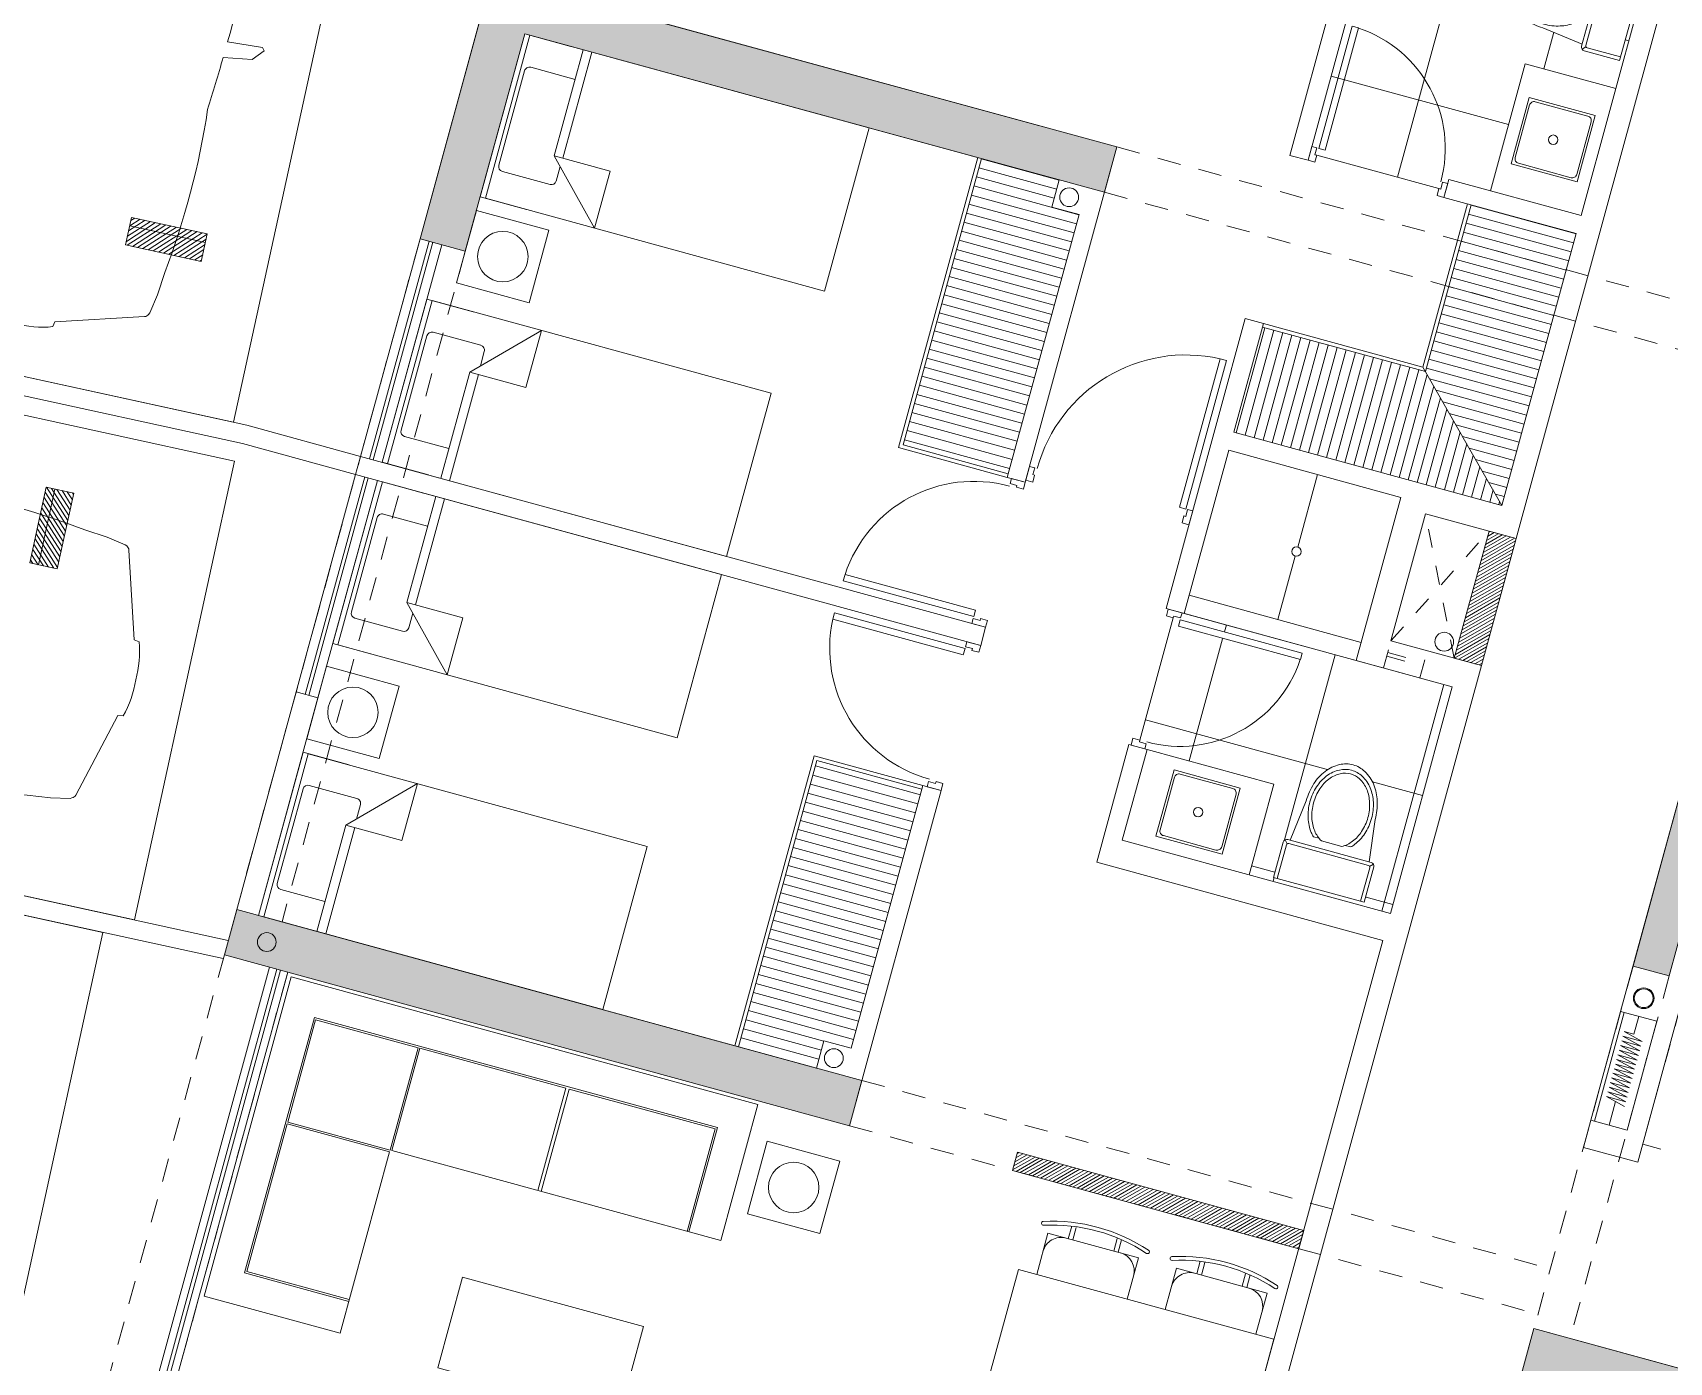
# Model space of a CAD drawing. Header units: millimetres. Extents: x 2471 to 2909, y 1327 to 1568.
# Drawn here: x 2585.56 to 2594.27, y 1365 to 1372.08 of the extents above; entities that cross this region are included whole.
import ezdxf

# ---------------------------------------------------------------- set-up
doc = ezdxf.new("R2010")
doc.units = ezdxf.units.MM
doc.set_wipeout_variables(frame=1)
doc.linetypes.add('HIDDEN', pattern=[0.375, 0.25, -0.125])
doc.linetypes.add('HIDDEN2', pattern=[0.1875, 0.125, -0.0625])
doc.layers.get('0').update_dxf_attribs({"color": 251, "lineweight": 9})
for name, color, linetype, lineweight in [('A-MOBILIARIO', 251, 'Continuous', 13), ('A-MURO BAJO', 251, 'Continuous', 13), ('A-MUROS', 251, 'Continuous', 13), ('A-PLACAS', 251, 'Continuous', 13), ('A-PROYECCIONES', 251, 'HIDDEN', 13), ('A-PUERTAS', 251, 'Continuous', 13), ('A-SANITARIOS', 251, 'Continuous', 13), ('A-VIDRIOS', 251, 'Continuous', 13), ('A-VIGAS', 251, 'HIDDEN2', 13), ('AUTOS', 251, 'Continuous', 13), ('CLOSET', 251, 'Continuous', 13), ('HATCH', 251, 'Continuous', 13), ('RED-PLUVIAL', 251, 'Continuous', 13)]:
    doc.layers.add(name, color=color, linetype=linetype, lineweight=lineweight)
pattern_1 = [(135, (197.33794, 7.665617), (-0.0141421356, -0.0141421356), [])]

# ---------------------------------------------------------------- blocks, each defined once
blk = doc.blocks.new('ESTR_PISO-1_PISO')
at = {"layer": 'HATCH'}
h = blk.add_hatch(color=256, dxfattribs=at)
h.dxf.hatch_style = 1
h.paths.add_polyline_path([(-26.45, 2.95), (-29.9, 2.95), (-29.9, 1.5), (-29.65, 1.5), (-29.65, 2.7), (-26.45, 2.7)])
h.paths.add_polyline_path([(-22.65, -2.53), (-18.75, -2.53), (-18.75, 2.87), (-22.45, 2.87), (-22.45, -0.53), (-22.65, -0.53), (-22.65, 3.12), (-18.5, 3.12), (-18.5, -2.78), (-22.65, -2.78)])
h.paths.add_polyline_path([(-29.9, -2.45), (-26.45, -2.45), (-26.45, -2.2), (-29.9, -2.2)])
h.paths.add_polyline_path([(-30.3, -6.8), (-22.4, -6.8), (-22.4, -7.1), (-30.3, -7.1)])
h.paths.add_polyline_path([(-20.85, -4.75), (-21.55, -4.75), (-21.55, -5), (-20.85, -5)])
h.paths.add_polyline_path([(-22.45, 4.92), (-22.45, 6.87), (-18.75, 6.87), (-18.75, 4.92), (-18.55, 4.92), (-18.55, 6.87), (-18.05, 6.87), (-18.05, 7.12), (-22.45, 7.12), (-22.45, 13.72), (-22.65, 13.72), (-22.65, 4.92)])
h.paths.add_polyline_path([(-26.45, 8.52), (-29.65, 8.52), (-29.65, 9.7), (-29.9, 9.7), (-29.9, 8.27), (-26.45, 8.27)])
h.paths.add_polyline_path([(-19.15, 8.92), (-15.75, 8.92), (-15.75, 9.17), (-19.15, 9.17)])
h.paths.add_polyline_path([(-20.65, 18.07), (-16.65, 18.07), (-16.65, 18.32), (-20.65, 18.32)])
h.paths.add_polyline_path([(-19.15, 13.72), (-15.75, 13.72), (-15.75, 13.47), (-19.15, 13.47)])
h.paths.add_polyline_path([(-29.8, 18.32), (-25.8, 18.32), (-25.8, 18.07), (-29.55, 18.07), (-29.55, 17.67), (-29.8, 17.67)])
h.paths.add_polyline_path([(-26.45, 13.37), (-29.9, 13.37), (-29.9, 14.22), (-29.55, 14.22), (-29.55, 13.62), (-26.45, 13.62)])
h.paths.add_polyline_path([(-23.125, 31.12), (-28.725, 31.12), (-28.725, 30.92), (-23.375, 30.92), (-23.375, 24.62), (-23.125, 24.62)])
h.paths.add_polyline_path([(-17.2, 25.67), (-17.2, 24.22), (-17.45, 24.22), (-17.45, 25.67)])
h.paths.add_polyline_path([(-29, 25.67), (-29, 24.22), (-29.25, 24.22), (-29.25, 25.67)])
h.paths.add_polyline_path([(-29.25, 28.37), (-28.2, 28.37), (-28.2, 28.07), (-29.25, 28.07)])
h.paths.add_polyline_path([(-17.2, 30.92), (-17.2, 31.12), (-23.075, 31.12), (-23.075, 30.92)])
at = {"layer": 'A-PLACAS', "elevation": 0}
for points in [[(-22.65, -2.53), (-18.75, -2.53), (-18.75, 2.87), (-22.45, 2.87), (-22.45, -0.53), (-22.65, -0.53), (-22.65, 3.12), (-18.5, 3.12), (-18.5, -2.78), (-22.65, -2.78)], [(-26.45, 2.95), (-29.9, 2.95), (-29.9, 1.5), (-29.65, 1.5), (-29.65, 2.7), (-26.45, 2.7)], [(-29.9, -2.45), (-26.45, -2.45), (-26.45, -2.2), (-29.9, -2.2)]]:
    blk.add_lwpolyline(points, close=True, dxfattribs=at)
at = {"layer": 'A-VIGAS'}
for p, q in [((-26.45, 2.95, 0), (-22.65, 2.95, 0)), ((-26.45, 2.7, 0), (-22.65, 2.7, 0)), ((-29.9, 1.5, 0), (-29.9, -2.2, 0)), ((-29.65, 1.5, 0), (-29.65, -2.2, 0)), ((-22.65, -0.53, 0), (-22.65, -2.53, 0)), ((-22.45, -0.53, 0), (-22.45, -2.53, 0)), ((-26.45, -2.2, 0), (-22.65, -2.2, 0)), ((-29.9, -2.45, 0), (-29.9, -6.8, 0)), ((-29.55, -2.45, 0), (-29.55, -6.8, 0)), ((-26.45, -2.45, 0), (-22.65, -2.45, 0))]:
    blk.add_line(p, q, dxfattribs=at)
blk = doc.blocks.new('A$C2A08204E')
for p, q in [((0, 0), (0, 1.76)), ((0, 1.76), (2.575, 1.76)), ((2.575, 1.76), (2.575, 1.01)), ((0.175, 0.175), (0.175, 1.585)), ((0.175, 1.585), (2.4, 1.585)), ((0.185, 1.575), (0.75, 1.575)), ((0.185, 1.01), (0.185, 1.575)), ((0.75, 1.01), (0.75, 1.575)), ((0.76, 1.575), (1.565, 1.575)), ((0.76, 1.01), (0.76, 1.575)), ((1.565, 1.575), (1.565, 1.01)), ((1.585, 1.575), (2.39, 1.575)), ((1.585, 1.01), (1.585, 1.575)), ((2.39, 1.575), (2.39, 1.01)), ((2.4, 1.01), (2.4, 1.585)), ((0.185, 1.01), (0.75, 1.01)), ((0.185, 0.185), (0.185, 1)), ((0.75, 1), (0.185, 1)), ((0.75, 1), (0.75, 0)), ((2.575, 1.01), (0.76, 1.01)), ((0.75, 0.175), (0.175, 0.175)), ((0.75, 0.185), (0.185, 0.185)), ((0.75, 0), (0, 0))]:
    blk.add_line(p, q)
blk = doc.blocks.new('VELADOR')
blk.add_lwpolyline([(0, 0.4), (0, 0), (0.4, 0), (0.4, 0.4)], close=True)
blk.add_circle((0.2, 0.2), 0.1344)
blk = doc.blocks.new('BOWL-ITALGRIF_VARADERO')
blk.add_lwpolyline([(0.1825, 0.1825), (-0.1825, 0.1825), (-0.1825, -0.1825), (0.1825, -0.1825)], close=True)
blk.add_lwpolyline([(0.145, 0.17), (-0.145, 0.17, 0.414214), (-0.17, 0.145), (-0.17, -0.145, 0.414214), (-0.145, -0.17), (0.145, -0.17, 0.414214), (0.17, -0.145), (0.17, 0.145, 0.414214)], format="xyb", close=True)
blk.add_circle((0, 0), 0.025)
blk = doc.blocks.new('A$C72FD42DB')
for p, q in [((0.3255, 1.41), (1.3255, 1.41)), ((0.3255, 0), (0.3255, 1.41)), ((1.3255, 0), (1.3255, 1.41)), ((0.0573, 1.3564), (0.0573, 1.3564)), ((0.0977, 0.8097), (0.0977, 1.3097)), ((0.0977, 1.3097), (0.3255, 1.3097)), ((1.5532, 1.3097), (1.3255, 1.3097)), ((1.5532, 0.8097), (1.5532, 1.3097)), ((1.5937, 1.3564), (1.5937, 1.3564)), ((0.0286, 1.1974), (0.0977, 1.1974)), ((0.0286, 1.1724), (0.0977, 1.1724)), ((1.6224, 1.1974), (1.5532, 1.1974)), ((1.6224, 1.1724), (1.5532, 1.1724)), ((0.0286, 0.947), (0.0977, 0.947)), ((0.0286, 0.922), (0.0977, 0.922)), ((1.6224, 0.947), (1.5532, 0.947)), ((1.6224, 0.922), (1.5532, 0.922)), ((0.3255, 0.8097), (0.0977, 0.8097)), ((1.3255, 0.8097), (1.5532, 0.8097)), ((0.0573, 0.7629), (0.0573, 0.7629)), ((1.5937, 0.7629), (1.5937, 0.7629)), ((0.0573, 0.6471), (0.0573, 0.6471)), ((1.5937, 0.6471), (1.5937, 0.6471)), ((0.0977, 0.6003), (0.0977, 0.1003)), ((0.3255, 0.6003), (0.0977, 0.6003)), ((1.3255, 0.6003), (1.5532, 0.6003)), ((1.5532, 0.6003), (1.5532, 0.1003)), ((0.0286, 0.488), (0.0977, 0.488)), ((0.0286, 0.463), (0.0977, 0.463)), ((1.6224, 0.488), (1.5532, 0.488)), ((1.6224, 0.463), (1.5532, 0.463)), ((0.0286, 0.2376), (0.0977, 0.2376)), ((0.0286, 0.2126), (0.0977, 0.2126)), ((1.6224, 0.2376), (1.5532, 0.2376)), ((1.6224, 0.2126), (1.5532, 0.2126)), ((0.0977, 0.1003), (0.3255, 0.1003)), ((1.5532, 0.1003), (1.3255, 0.1003)), ((0.0573, 0.0536), (0.0573, 0.0536)), ((1.5937, 0.0536), (1.5937, 0.0536)), ((0.3255, 0), (1.3255, 0))]:
    blk.add_line(p, q)
for centre, radius, start, end in [((0.9298, 1.0597), 0.9317, 161.83805, 198.16195), ((0.9298, 1.0597), 0.9117, 161.83805, 198.16195), ((0.054, 1.347), 0.01, 71.2164, 161.83805), ((0.054, 1.347), 0.01, 341.83805, 71.2164), ((0.1977, 1.2097), 0.1, 90, 180), ((1.4532, 1.2097), 0.1, 0, 90), ((1.5969, 1.347), 0.01, 108.7836, 198.16195), ((0.7212, 1.0597), 0.9117, 341.83805, 18.16195), ((1.5969, 1.347), 0.01, 18.16195, 108.7836), ((0.7212, 1.0597), 0.9317, 341.83805, 18.16195), ((0.1977, 0.9097), 0.1, 180, 270), ((1.4532, 0.9097), 0.1, 270, 0), ((0.054, 0.7724), 0.01, 198.16195, 288.7836), ((0.054, 0.7724), 0.01, 288.7836, 18.16195), ((1.5969, 0.7724), 0.01, 161.83805, 251.2164), ((1.5969, 0.7724), 0.01, 251.2164, 341.83805), ((0.9298, 0.3503), 0.9317, 161.83805, 198.16195), ((0.9298, 0.3503), 0.9117, 161.83805, 198.16195), ((0.054, 0.6376), 0.01, 71.2164, 161.83805), ((0.054, 0.6376), 0.01, 341.83805, 71.2164), ((1.5969, 0.6376), 0.01, 108.7836, 198.16195), ((0.7212, 0.3503), 0.9117, 341.83805, 18.16195), ((1.5969, 0.6376), 0.01, 18.16195, 108.7836), ((0.7212, 0.3503), 0.9317, 341.83805, 18.16195), ((0.1977, 0.5003), 0.1, 90, 180), ((1.4532, 0.5003), 0.1, 0, 90), ((0.1977, 0.2003), 0.1, 180, 270), ((1.4532, 0.2003), 0.1, 270, 0), ((0.054, 0.063), 0.01, 198.16195, 288.7836), ((0.054, 0.063), 0.01, 288.7836, 18.16195), ((1.5969, 0.063), 0.01, 161.83805, 251.2164), ((1.5969, 0.063), 0.01, 251.2164, 341.83805)]:
    blk.add_arc(centre, radius, start, end)
blk = doc.blocks.new('P-80 MARCO 3.5x1.5')
at = {"layer": 'A-PUERTAS'}
for p, q in [((0.038, 0.0762), (0.038, 0.7962)), ((0.038, 0.7962), (0.073, 0.7962)), ((0.073, 0.7962), (0.073, 0.0762)), ((0.038, 0.0762), (0.073, 0.0762))]:
    blk.add_line(p, q, dxfattribs=at)
at = {"layer": 'A-PUERTAS', "linetype": 'Continuous'}
for p, q in [((0, 0), (0, 0.0762)), ((0, 0.0762), (0.028, 0.0762)), ((0, 0), (0.038, 0)), ((0.028, 0.0762), (0.028, 0.0382)), ((0.028, 0.0382), (0.038, 0.0382)), ((0.038, 0.0382), (0.038, 0)), ((0.762, 0.0382), (0.762, 0)), ((0.772, 0.0382), (0.762, 0.0382)), ((0.8, 0), (0.762, 0)), ((0.8, 0.0762), (0.772, 0.0762)), ((0.772, 0.0762), (0.772, 0.0382)), ((0.8, 0), (0.8, 0.0762))]:
    blk.add_line(p, q, dxfattribs=at)
at = {"layer": 'A-PUERTAS', "color": 7, "linetype": 'Continuous'}
blk.add_arc((0.0365, 0.0755), 0.7216, 0.05198, 87.09685, dxfattribs=at)
blk = doc.blocks.new('1 PLAZA')
for p, q in [((-0.45, 0), (0.45, 0)), ((-0.45, 0), (-0.45, -0.2551)), ((0.45, 0), (0.45, -0.2551)), ((-0.2859, -0.3221), (-0.2859, -0.0781)), ((-0.2592, -0.0513), (0.2619, -0.0513)), ((0.2887, -0.0781), (0.2887, -0.3415)), ((-0.45, -0.3221), (0.1356, -0.3221)), ((0.45, -0.6318), (0.1356, -0.3221)), ((0.1356, -0.3221), (0.1356, -0.6318)), ((0.1356, -0.371), (-0.45, -0.371)), ((0.2619, -0.3683), (0.1825, -0.3683)), ((0.1356, -0.6318), (0.45, -0.6318))]:
    blk.add_line(p, q)
blk.add_lwpolyline([(-0.45, -1.9), (-0.45, -0.0287), (0.45, -0.0287), (0.45, -1.9)], close=True)
for centre, start, end in [((-0.2592, -0.0781), 90, 180), ((0.2619, -0.0781), 0, 90), ((0.2619, -0.3415), 270, 0)]:
    blk.add_arc(centre, 0.0267, start, end)
blk = doc.blocks.new('A$C1EFC3661')
at = {"layer": 'A-PUERTAS'}
for p, q in [((0.038, 0.0762), (0.038, 0.75)), ((0.038, 0.75), (0.073, 0.75)), ((0.073, 0.75), (0.073, 0.0762)), ((0.038, 0.0762), (0.073, 0.0762))]:
    blk.add_line(p, q, dxfattribs=at)
at = {"layer": 'A-PUERTAS', "linetype": 'Continuous'}
for p, q in [((0, 0), (0, 0.0762)), ((0, 0.0762), (0.028, 0.0762)), ((0, 0), (0.038, 0)), ((0.028, 0.0762), (0.028, 0.0382)), ((0.028, 0.0382), (0.038, 0.0382)), ((0.038, 0.0382), (0.038, 0)), ((0.712, 0.0382), (0.712, 0)), ((0.722, 0.0382), (0.712, 0.0382)), ((0.75, 0), (0.712, 0)), ((0.75, 0.0762), (0.722, 0.0762)), ((0.722, 0.0762), (0.722, 0.0382)), ((0.75, 0), (0.75, 0.0762))]:
    blk.add_line(p, q, dxfattribs=at)
blk.add_arc((0.038, 0.0762), 0.6738, 89.99756, 90, dxfattribs=at)
at = {"layer": 'A-PUERTAS', "color": 7, "linetype": 'Continuous'}
blk.add_arc((0.038, 0.0762), 0.6738, 0, 87.02248, dxfattribs=at)
blk = doc.blocks.new('SIFON JET_PLANTA')
blk.add_wipeout([(0, -0.25), (-0.195, -0.25), (-0.1995, -0.2495), (-0.2029, -0.2484), (-0.2029, -0.2484), (-0.2067, -0.2462), (-0.2067, -0.2462), (-0.209, -0.244), (-0.209, -0.244), (-0.2091, -0.2441), (-0.2108, -0.2423), (-0.2108, -0.2423), (-0.2108, -0.2423), (-0.2126, -0.2395), (-0.2126, -0.2395), (-0.2138, -0.2369), (-0.2138, -0.2369), (-0.2147, -0.2335), (-0.215, -0.23), (-0.215, -0.227), (-0.215, -0.2181), (-0.44, -0.19), (-0.4428, -0.19), (-0.4467, -0.1899), (-0.449, -0.1899), (-0.4518, -0.1898), (-0.455, -0.1897), (-0.4568, -0.1896), (-0.4592, -0.1894), (-0.4619, -0.1893), (-0.4639, -0.1891), (-0.4651, -0.189), (-0.4651, -0.189), (-0.4695, -0.1887), (-0.4735, -0.1883), (-0.4761, -0.188), (-0.4785, -0.1877), (-0.4812, -0.1874), (-0.4824, -0.1872), (-0.4862, -0.1867), (-0.4884, -0.1864), (-0.4916, -0.1859), (-0.4936, -0.1856), (-0.495, -0.1854), (-0.4974, -0.1849), (-0.4974, -0.1849), (-0.5022, -0.184), (-0.5066, -0.1832), (-0.5094, -0.1826), (-0.5118, -0.1821), (-0.5151, -0.1813), (-0.5177, -0.1807), (-0.5217, -0.1796), (-0.5238, -0.1791), (-0.5267, -0.1783), (-0.5267, -0.1783), (-0.5296, -0.1775), (-0.5321, -0.1768), (-0.5352, -0.1759), (-0.5385, -0.1749), (-0.5385, -0.1749), (-0.5412, -0.174), (-0.5428, -0.1735), (-0.5449, -0.1728), (-0.5465, -0.1722), (-0.5491, -0.1713), (-0.551, -0.1706), (-0.5543, -0.1693), (-0.5568, -0.1683), (-0.5598, -0.1671), (-0.5614, -0.1664), (-0.5644, -0.1652), (-0.5659, -0.1645), (-0.5675, -0.1637), (-0.5702, -0.1625), (-0.5738, -0.1608), (-0.5759, -0.1598), (-0.5781, -0.1587), (-0.5833, -0.1559), (-0.5871, -0.1538), (-0.5896, -0.1524), (-0.5918, -0.1511), (-0.5936, -0.15), (-0.595, -0.1492), (-0.5964, -0.1483), (-0.5987, -0.1469), (-0.6004, -0.1458), (-0.602, -0.1448), (-0.6039, -0.1435), (-0.6058, -0.1422), (-0.607, -0.1415), (-0.6086, -0.1403), (-0.612, -0.1379), (-0.6142, -0.1363), (-0.6153, -0.1355), (-0.6168, -0.1344), (-0.6179, -0.1335), (-0.6193, -0.1324), (-0.6204, -0.1315), (-0.6215, -0.1307), (-0.6223, -0.13), (-0.6235, -0.1291), (-0.6245, -0.1281), (-0.6245, -0.1281), (-0.6262, -0.1268), (-0.6276, -0.1255), (-0.6288, -0.1244), (-0.6305, -0.123), (-0.6318, -0.1217), (-0.6318, -0.1217), (-0.6335, -0.1201), (-0.6347, -0.119), (-0.6347, -0.119), (-0.6379, -0.1158), (-0.64, -0.1137), (-0.6458, -0.1074), (-0.6494, -0.1032), (-0.6554, -0.0958), (-0.6599, -0.0897), (-0.6623, -0.0862), (-0.6646, -0.0826), (-0.6679, -0.0774), (-0.6706, -0.0727), (-0.6722, -0.0699), (-0.6751, -0.0642), (-0.677, -0.0602), (-0.6779, -0.0581), (-0.6792, -0.0551), (-0.6803, -0.0522), (-0.6814, -0.0492), (-0.6827, -0.0457), (-0.6838, -0.0419), (-0.6855, -0.0361), (-0.6864, -0.0321), (-0.687, -0.0296), (-0.6876, -0.0264), (-0.6881, -0.0232), (-0.6891, -0.0164), (-0.6896, -0.0111), (-0.6899, -0.0065), (-0.69, 0), (-0.6899, 0.0044), (-0.6897, 0.0096), (-0.6893, 0.014), (-0.6887, 0.0194), (-0.6881, 0.0236), (-0.6881, 0.0236), (-0.6872, 0.0284), (-0.6867, 0.031), (-0.6855, 0.0361), (-0.6855, 0.0361), (-0.6838, 0.0421), (-0.6838, 0.0421), (-0.6819, 0.048), (-0.6804, 0.0521), (-0.6793, 0.0547), (-0.6779, 0.0582), (-0.6745, 0.0655), (-0.6745, 0.0655), (-0.6722, 0.0699), (-0.6705, 0.0728), (-0.669, 0.0755), (-0.6672, 0.0785), (-0.665, 0.082), (-0.6634, 0.0845), (-0.6611, 0.088), (-0.657, 0.0936), (-0.657, 0.0936), (-0.6534, 0.0984), (-0.6534, 0.0984), (-0.6503, 0.1023), (-0.6453, 0.108), (-0.6386, 0.1152), (-0.6326, 0.121), (-0.6299, 0.1235), (-0.6251, 0.1276), (-0.6206, 0.1314), (-0.6168, 0.1344), (-0.6106, 0.1389), (-0.6061, 0.142), (-0.6, 0.1461), (-0.5963, 0.1484), (-0.5908, 0.1517), (-0.5862, 0.1543), (-0.5794, 0.158), (-0.5693, 0.1629), (-0.5517, 0.1703), (-0.5465, 0.1722), (-0.5385, 0.1749), (-0.5346, 0.176), (-0.5265, 0.1784), (-0.5216, 0.1797), (-0.5148, 0.1813), (-0.5079, 0.1829), (-0.5016, 0.1842), (-0.4865, 0.1867), (-0.4763, 0.188), (-0.4726, 0.1884), (-0.4636, 0.1892), (-0.4549, 0.1897), (-0.449, 0.1899), (-0.44, 0.19), (-0.4322, 0.191), (-0.215, 0.2181), (-0.215, 0.2234), (-0.215, 0.2278), (-0.2149, 0.2323), (-0.2142, 0.2356), (-0.2129, 0.239), (-0.211, 0.2419), (-0.2091, 0.2441), (-0.2077, 0.2455), (-0.2055, 0.247), (-0.2007, 0.2492), (-0.195, 0.25), (-0.195, 0.25), (-0.1605, 0.25), (-0.0975, 0.25), (-0.0323, 0.25), (0, 0.25)])
for p, q in [((-0.215, 0.2181), (-0.44, 0.19)), ((-0.215, -0.23), (-0.215, 0.23)), ((-0.2091, 0.2441), (-0.1921, 0.2271)), ((-0.195, 0.25), (0, 0.25)), ((-0.195, -0.22), (-0.195, 0.22)), ((-0.185, 0.23), (0, 0.23)), ((0, 0.25), (0, -0.25)), ((-0.265, 0.0718), (-0.265, 0.1028)), ((-0.255, -0.0562), (-0.255, 0.0562)), ((-0.265, -0.1028), (-0.265, -0.0718)), ((-0.215, -0.2181), (-0.44, -0.19)), ((-0.2091, -0.2441), (-0.1921, -0.2271)), ((0, -0.25), (-0.195, -0.25)), ((0, -0.23), (-0.185, -0.23))]:
    blk.add_line(p, q)
for points in [[(-0.44, 0.19, 0.076393), (-0.5385, 0.1749, 0.086437), (-0.6168, 0.1344, 0.105872), (-0.6722, 0.0699, 0.125404), (-0.69, 0, 0.125404), (-0.6722, -0.0699, 0.105872), (-0.6168, -0.1344, 0.086437), (-0.5385, -0.1749, 0.076393), (-0.44, -0.19, 0.076393)], [(-0.265, 0.1028, 0.0362), (-0.2844, 0.1202, 0.08725), (-0.3535, 0.1565, 0.077598), (-0.44, 0.17, 0.077598), (-0.5265, 0.1565, 0.08725), (-0.5956, 0.1202, 0.105601), (-0.6443, 0.0627, 0.12364), (-0.66, 0, 0.12364), (-0.6443, -0.0627, 0.105601), (-0.5956, -0.1202, 0.08725), (-0.5265, -0.1565, 0.077598), (-0.44, -0.17, 0.077598)], [(-0.255, 0.0562, 0.100268), (-0.2967, 0.1044, 0.08725), (-0.3596, 0.1374, 0.077598), (-0.44, 0.15, 0.077598), (-0.5204, 0.1374, 0.08725), (-0.5833, 0.1044, 0.105601), (-0.6266, 0.0532, 0.12364), (-0.64, 0, 0.12364), (-0.6266, -0.0532, 0.105601), (-0.5833, -0.1044, 0.08725), (-0.5204, -0.1374, 0.077598), (-0.44, -0.15, 0.077598)], [(-0.44, -0.15, 0.077598), (-0.3596, -0.1374, 0.08725), (-0.2967, -0.1044, 0.100268), (-0.255, -0.0562, 0.12364)], [(-0.44, -0.17, 0.077598), (-0.3535, -0.1565, 0.08725), (-0.2844, -0.1202, 0.0362), (-0.265, -0.1028, 0.12364)]]:
    blk.add_lwpolyline(points, format="xyb")
for centre, radius, start, end in [((-0.195, 0.23), 0.02, 90, 180), ((-0.185, 0.22), 0.01, 90, 180), ((-0.195, -0.23), 0.02, 180, 270), ((-0.185, -0.22), 0.01, 180, 270)]:
    blk.add_arc(centre, radius, start, end)
blk = doc.blocks.new('A$C443818C8')
at = {"layer": 'A-PUERTAS'}
for p, q in [((0.038, 0.0762), (0.038, 0.8962)), ((0.038, 0.8962), (0.073, 0.8962)), ((0.073, 0.8962), (0.073, 0.0762)), ((0.038, 0.0762), (0.073, 0.0762))]:
    blk.add_line(p, q, dxfattribs=at)
at = {"layer": 'A-PUERTAS', "linetype": 'Continuous'}
for p, q in [((0, 0), (0, 0.0762)), ((0, 0.0762), (0.028, 0.0762)), ((0.028, 0.0762), (0.028, 0.0382)), ((0.028, 0.0382), (0.038, 0.0382)), ((0.038, 0.0382), (0.038, 0)), ((0.862, 0.0382), (0.862, 0)), ((0.872, 0.0382), (0.862, 0.0382)), ((0.9, 0.0762), (0.872, 0.0762)), ((0.872, 0.0762), (0.872, 0.0382)), ((0.9, 0), (0.9, 0.0762)), ((0, 0), (0.038, 0)), ((0.9, 0), (0.862, 0))]:
    blk.add_line(p, q, dxfattribs=at)
at = {"layer": 'A-PUERTAS', "color": 7, "linetype": 'Continuous'}
blk.add_arc((0.038, 0.0762), 0.82, 0, 87.55371, dxfattribs=at)
blk = doc.blocks.new('TORRE-B_PLAN-GEN')
at = {"layer": 'HATCH'}
h = blk.add_hatch(dxfattribs=at)
h.set_pattern_fill('_USER', color=256, scale=0.6, double=1, pattern_type=0)
h.set_pattern_definition([(0, (-25.45, 20.415), (8e-17, 0.6), []), (90, (-25.45, 20.415), (-0.6, 8e-17), [])])
h.paths.add_polyline_path([(-25.45, 20.4), (-25.45, 18.8762), (-25.412, 18.8762), (-25.412, 19.55), (-25.377, 19.55), (-25.377, 18.8762), (-25.422, 18.8762), (-25.422, 18.8382), (-25.412, 18.8382), (-24.728, 18.8382), (-24.728, 18.8762), (-24.7, 18.8762), (-24.7, 18.9), (-24.47, 18.9), (-24.47, 19.6), (-23.97, 19.6), (-23.97, 20.4), (-24.4, 20.4)])
h.paths.add_polyline_path([(-24.5593, 20.1629), (-24.5417, 20.1703, 0.018517)], flags=16)
h.paths.add_polyline_path([(-25.377, 19.55), (-25.377, 18.8762), (-25.422, 18.8762), (-25.422, 18.8382), (-25.412, 18.8382), (-25.412, 18.8), (-25.45, 18.8), (-25.45, 18.8762), (-25.412, 18.8762), (-25.412, 19.55)])
h = blk.add_hatch(dxfattribs=at)
h.set_pattern_fill('_USER', color=256, scale=0.05, angle=90, pattern_type=0)
h.set_pattern_definition([(0, (-23.97, 17.3), (2e-18, 0.05), [])])
h.paths.add_polyline_path([(-24.55, 18.8), (-23.97, 18.8), (-23.97, 17.3), (-24.55, 17.88)])
h = blk.add_hatch(dxfattribs=at)
h.set_pattern_fill('_USER', color=256, scale=0.05, pattern_type=0)
h.set_pattern_definition([(0, (-29.9, 18.6), (2e-18, 0.05), [])])
h.paths.add_polyline_path([(-26.7, 18.2), (-26.7, 18.35), (-27.13, 18.35), (-27.13, 16.77), (-26.55, 16.77), (-26.55, 18.2)])
h = blk.add_hatch(dxfattribs=at)
h.set_pattern_fill('_USER', color=256, scale=0.05, angle=-180, pattern_type=0)
h.set_pattern_definition([(90, (-23.97, 17.3), (-0.05, 2e-18), [])])
h.paths.add_polyline_path([(-24.55, 17.88), (-23.97, 17.3), (-25.45, 17.3), (-25.45, 17.88)])
h = blk.add_hatch(dxfattribs=at)
h.set_pattern_fill('ANSI31', color=256, scale=0.005)
h.set_pattern_definition([(45, (-354.428512, -92.02536), (-0.01122532015, 0.01122532015), [])])
h.paths.add_polyline_path([(-24, 16.45), (-23.85, 16.45), (-23.85, 17.15), (-24, 17.15)])
h = blk.add_hatch(dxfattribs=at)
h.set_pattern_fill('_USER', color=256, scale=0.6, double=1, pattern_type=0)
h.set_pattern_definition([(0, (-29.9, 18.65), (8e-17, 0.6), []), (90, (-29.9, 18.65), (-0.6, 8e-17), [])])
h.paths.add_polyline_path([(-25.45, 16.3), (-25.4619, 16.3), (-25.4619, 16.262), (-24.7881, 16.262), (-24.7881, 16.227), (-25.4619, 16.222), (-25.4619, 16.272), (-25.4999, 16.272), (-25.4999, 15.578), (-25.4619, 15.578), (-25.4619, 15.55), (-24.75, 15.55), (-24.75, 15.05), (-23.97, 15.05), (-23.97, 16.3)])
h.paths.add_polyline_path([(-24.7881, 16.227), (-24.7881, 16.262)], flags=17)
h = blk.add_hatch(dxfattribs=at)
h.set_pattern_fill('_USER', color=256, scale=0.05, pattern_type=0)
h.set_pattern_definition([(0, (-26.55, 13.45), (2e-18, 0.05), [])])
h.paths.add_polyline_path([(-26.7, 13.6), (-26.55, 13.6), (-26.55, 15.03), (-27.13, 15.03), (-27.13, 13.45), (-26.7, 13.45)])
h = blk.add_hatch(dxfattribs=at)
h.set_pattern_fill('ANSI31', color=256, scale=0.005)
h.set_pattern_definition([(45, (-32.172966, 17.65537), (-0.01122532, 0.01122532), [])])
h.paths.add_polyline_path([(-23.97, 13.2), (-23.97, 13.3), (-25.55, 13.3), (-25.55, 13.2)])
for p, q in [((-24.96, 16.8, 0), (-24.96, 17.2, 0)), ((-24.96, 16.4, 0), (-24.96, 16.75, 0))]:
    blk.add_line(p, q)
at = {"extrusion": (0.004318, 0.001182, 0.99999)}
for p, q in [((-22.55, 14.7711, 0), (-22.55, 14.87, 0)), ((-22.6032, 14.7711, 0), (-22.4968, 14.7455, 0)), ((-22.55, 14.7711, 0), (-22.6032, 14.7711, 0)), ((-22.6032, 14.7455, 0), (-22.4968, 14.72, 0)), ((-22.4968, 14.7455, 0), (-22.6032, 14.7455, 0)), ((-22.6032, 14.72, 0), (-22.4968, 14.6945, 0)), ((-22.4968, 14.72, 0), (-22.6032, 14.72, 0)), ((-22.6032, 14.6945, 0), (-22.4968, 14.6689, 0)), ((-22.4968, 14.6945, 0), (-22.6032, 14.6945, 0)), ((-22.6032, 14.6689, 0), (-22.4968, 14.6434, 0)), ((-22.4968, 14.6689, 0), (-22.6032, 14.6689, 0)), ((-22.6032, 14.6434, 0), (-22.4968, 14.6179, 0)), ((-22.4968, 14.6434, 0), (-22.6032, 14.6434, 0)), ((-22.6032, 14.6179, 0), (-22.4968, 14.5923, 0)), ((-22.4968, 14.6179, 0), (-22.6032, 14.6179, 0)), ((-22.6032, 14.5923, 0), (-22.4968, 14.5668, 0)), ((-22.4968, 14.5923, 0), (-22.6032, 14.5923, 0)), ((-22.6032, 14.5668, 0), (-22.4968, 14.5413, 0)), ((-22.4968, 14.5668, 0), (-22.6032, 14.5668, 0)), ((-22.6032, 14.5413, 0), (-22.4968, 14.5157, 0)), ((-22.4968, 14.5413, 0), (-22.6032, 14.5413, 0)), ((-22.6032, 14.5157, 0), (-22.4968, 14.4902, 0)), ((-22.4968, 14.5157, 0), (-22.6032, 14.5157, 0)), ((-22.6032, 14.4902, 0), (-22.4968, 14.4647, 0)), ((-22.4968, 14.4902, 0), (-22.6032, 14.4902, 0)), ((-22.6032, 14.4647, 0), (-22.4968, 14.4392, 0)), ((-22.4968, 14.4647, 0), (-22.6032, 14.4647, 0)), ((-22.6032, 14.4392, 0), (-22.4968, 14.4136, 0)), ((-22.4968, 14.4392, 0), (-22.6032, 14.4392, 0)), ((-22.6032, 14.4136, 0), (-22.4968, 14.3881, 0)), ((-22.4968, 14.4136, 0), (-22.6032, 14.4136, 0)), ((-22.55, 14.27, 0), (-22.55, 14.4009, 0))]:
    blk.add_line(p, q, dxfattribs=at)
blk.add_circle((-24.96, 16.775, 0), 0.025)
at = {"color": 4}
for radius in [0.055, 0.05]:
    blk.add_circle((-22.55, 14.97, 0), radius, dxfattribs=at)
at = {"layer": 'A-MOBILIARIO', "elevation": 0}
blk.add_lwpolyline([(-27.225, 11.88), (-27.225, 11.38), (-28.225, 11.38), (-28.225, 11.88)], close=True, dxfattribs=at)
at = {"layer": 'A-MURO BAJO'}
for p, q in [((-24.47, 18.9, 0), (-24.47, 19.6, 0)), ((-23.97, 19.6, 0), (-24.47, 19.6, 0)), ((-29.9, 15.95, 0), (-29.9, 17.15, 0)), ((-29.78, 15.95, 0), (-29.78, 17.15, 0)), ((-29.9, 14.65, 0), (-29.9, 15.85, 0)), ((-29.78, 14.65, 0), (-29.78, 15.85, 0))]:
    blk.add_line(p, q, dxfattribs=at)
at = {"layer": 'A-MURO BAJO', "color": 4}
for p, q in [((-24.5, 16.4, 0), (-25.45, 16.4, 0)), ((-24.5, 16.3, 0), (-25.45, 16.3, 0)), ((-29.65, 13.2, 0), (-29.65, 10.5, 0)), ((-29.55, 10.5, 0), (-29.55, 13.2, 0))]:
    blk.add_line(p, q, dxfattribs=at)
at = {"layer": 'A-MURO BAJO', "color": 4, "extrusion": (0.004318, 0.001182, 0.99999)}
for p, q in [((-22.65, 14.87, 0), (-22.65, 14.27, 0)), ((-22.63, 14.87, 0), (-22.63, 14.27, 0))]:
    blk.add_line(p, q, dxfattribs=at)
at = {"layer": 'A-MURO BAJO', "elevation": 0}
blk.add_lwpolyline([(-24.75, 15.05), (-24.75, 15.55), (-25.45, 15.55)], dxfattribs=at)
at = {"layer": 'A-MUROS'}
for p, q in [((-23.85, 17.15, 0), (-23.85, 21.26, 0)), ((-25.55, 18.8, 0), (-25.55, 21.2, 0)), ((-25.45, 18.8, 0), (-25.45, 21.2, 0)), ((-23.97, 18.9, 0), (-23.97, 20.4, 0)), ((-23.97, 18.9, 0), (-24.7, 18.9, 0)), ((-24.7, 18.8, 0), (-24.7, 18.9, 0)), ((-25.45, 18.8, 0), (-25.55, 18.8, 0)), ((-23.97, 18.8, 0), (-24.7, 18.8, 0)), ((-23.97, 17.3, 0), (-23.97, 18.8, 0)), ((-22.65, 14.87, 0), (-22.65, 18.77, 0)), ((-26.45, 18.6, 0), (-29.9, 18.6, 0)), ((-29.9, 17.15, 0), (-29.9, 18.6, 0)), ((-26.45, 16.75, 0), (-26.45, 18.6, 0)), ((-26.7, 18.35, 0), (-29.65, 18.35, 0)), ((-29.65, 17.15, 0), (-29.65, 18.35, 0)), ((-26.55, 16.75, 0), (-26.55, 18.2, 0)), ((-23.97, 17.3, 0), (-25.45, 17.3, 0)), ((-24.5, 17.2, 0), (-25.45, 17.2, 0)), ((-25.45, 16.3, 0), (-25.45, 17.2, 0)), ((-24.5, 16.3, 0), (-24.5, 17.2, 0)), ((-29.65, 17.15, 0), (-29.9, 17.15, 0)), ((-24.35, 16.45, 0), (-24.35, 17.15, 0)), ((-23.85, 17.15, 0), (-24.35, 17.15, 0)), ((-26.45, 16.75, 0), (-26.55, 16.75, 0)), ((-23.85, 16.45, 0), (-24.35, 16.45, 0)), ((-23.85, 10.35, 0), (-23.85, 16.45, 0)), ((-25.45, 16.3, 0), (-25.55, 16.3, 0)), ((-23.97, 16.3, 0), (-24.5, 16.3, 0)), ((-23.97, 15.05, 0), (-23.97, 16.3, 0)), ((-26.45, 15.95, 0), (-29.9, 15.95, 0)), ((-29.9, 15.85, 0), (-29.9, 15.95, 0)), ((-26.45, 15.85, 0), (-26.45, 15.95, 0)), ((-26.45, 15.85, 0), (-29.9, 15.85, 0)), ((-25.55, 14.9, 0), (-25.55, 15.55, 0)), ((-25.45, 15.55, 0), (-25.55, 15.55, 0)), ((-25.45, 15.05, 0), (-25.45, 15.55, 0)), ((-26.45, 15.05, 0), (-26.55, 15.05, 0)), ((-26.55, 13.6, 0), (-26.55, 15.05, 0)), ((-26.45, 13.2, 0), (-26.45, 15.05, 0)), ((-23.97, 15.05, 0), (-25.45, 15.05, 0)), ((-23.97, 14.9, 0), (-25.55, 14.9, 0)), ((-23.97, 10.35, 0), (-23.97, 14.9, 0)), ((-22.35, 14.97, 0), (-22.35, 14.12, 0)), ((-22.45, 14.87, 0), (-22.65, 14.87, 0)), ((-22.45, 14.27, 0), (-22.45, 14.87, 0)), ((-29.9, 13.2, 0), (-29.9, 14.65, 0)), ((-29.78, 14.65, 0), (-29.9, 14.65, 0)), ((-29.78, 13.45, 0), (-29.78, 14.65, 0)), ((-22.65, 14.12, 0), (-22.65, 14.27, 0)), ((-22.65, 14.27, 0), (-22.45, 14.27, 0)), ((-22.35, 14.12, 0), (-22.65, 14.12, 0)), ((-26.7, 13.6, 0), (-26.55, 13.6, 0)), ((-26.7, 13.45, 0), (-26.7, 13.6, 0)), ((-26.7, 13.45, 0), (-29.78, 13.45, 0)), ((-26.45, 13.2, 0), (-29.9, 13.2, 0)), ((-22.65, 13.12, 0), (-18.9, 13.12, 0)), ((-22.65, 12.32, 0), (-22.65, 13.12, 0))]:
    blk.add_line(p, q, dxfattribs=at)
at = {"layer": 'A-MUROS', "elevation": 0}
for points in [[(-26.7, 18.35), (-26.7, 18.2), (-26.55, 18.2)], [(-25.45, 17.3), (-25.45, 17.9), (-25.55, 17.9), (-25.55, 16.3)]]:
    blk.add_lwpolyline(points, dxfattribs=at)
at = {"layer": 'A-MUROS', "color": 3, "elevation": 0}
for points in [[(-24, 16.45), (-23.85, 16.45), (-23.85, 17.15), (-24, 17.15)], [(-23.97, 13.2), (-23.97, 13.3), (-25.55, 13.3), (-25.55, 13.2)]]:
    blk.add_lwpolyline(points, close=True, dxfattribs=at)
at = {"layer": 'A-PROYECCIONES', "ltscale": 0.25}
for p, q in [((-24, 16.45, 0), (-24.35, 17.15, 0)), ((-24.35, 16.45, 0), (-24, 17.15, 0)), ((-24.35, 16.3, 0), (-24.35, 16.45, 0)), ((-24.35, 16.385, 0), (-24.15, 16.385, 0)), ((-24.15, 16.3, 0), (-24.15, 16.45, 0)), ((-24.35, 16.365, 0), (-24.15, 16.365, 0))]:
    blk.add_line(p, q, dxfattribs=at)
at = {"layer": 'A-PROYECCIONES', "color": 251, "ltscale": 0.25, "elevation": 0}
blk.add_lwpolyline([(-22.35, 14.97), (-22.35, 14.22), (-21.15, 14.22), (-21.15, 14.97)], close=True, dxfattribs=at)
at = {"layer": 'A-VIDRIOS'}
for p, q in [((-29.85, 15.95, 0), (-29.85, 17.15, 0)), ((-29.83, 15.95, 0), (-29.83, 17.15, 0)), ((-29.85, 14.65, 0), (-29.85, 15.85, 0)), ((-29.83, 14.65, 0), (-29.83, 15.85, 0)), ((-29.61, 13.2, 0), (-29.61, 10.5, 0)), ((-29.59, 13.2, 0), (-29.59, 10.5, 0))]:
    blk.add_line(p, q, dxfattribs=at)
at = {"layer": 'CLOSET'}
blk.add_line((-24.57, 17.9, 0), (-23.97, 17.3, 0), dxfattribs=at)
at = {"layer": 'CLOSET', "elevation": 0}
for points in [[(-25.45, 17.9), (-24.57, 17.9), (-24.57, 18.8)], [(-25.45, 17.88), (-24.55, 17.88), (-24.55, 18.8)], [(-26.55, 16.75), (-27.15, 16.75), (-27.15, 18.35)], [(-26.55, 16.77), (-27.13, 16.77), (-27.13, 18.35)], [(-26.55, 15.05), (-27.15, 15.05), (-27.15, 13.45)], [(-26.55, 15.03), (-27.13, 15.03), (-27.13, 13.45)]]:
    blk.add_lwpolyline(points, dxfattribs=at)
at = {"layer": 'HATCH'}
for p, q in [((-24.738, 18.8382, 0), (-25.412, 18.8382, 0)), ((-25.4999, 16.262, 0), (-25.4999, 15.588, 0))]:
    blk.add_line(p, q, dxfattribs=at)
at = {"layer": 'RED-PLUVIAL'}
for centre in [(-26.625, 18.275, 0), (-24.075, 16.52, 0), (-26.625, 13.525, 0), (-29.7, 13.325, 0)]:
    blk.add_circle(centre, 0.05, dxfattribs=at)
blk.add_blockref('ESTR_PISO-1_PISO', (0, 15.65, 0))
at = {"layer": 'A-MOBILIARIO', "extrusion": (3.60286e-08, -4.49068e-08, -1), "zscale": -1, "rotation": 270}
for name, p in [('1 PLAZA', (29.65, 17.9, 0)), ('VELADOR', (29.25, 17.375, 0)), ('1 PLAZA', (29.78, 15.4, 0))]:
    blk.add_blockref(name, p, dxfattribs=at)
at = {"layer": 'A-MOBILIARIO', "extrusion": (-3.60286e-08, -4.49068e-08, 1), "rotation": 90}
for name, p in [('1 PLAZA', (-29.78, 16.4, 0)), ('VELADOR', (-29.38, 14.425, 0)), ('1 PLAZA', (-29.78, 13.9, 0)), ('VELADOR', (-26.45, 12.605, 0))]:
    blk.add_blockref(name, p, dxfattribs=at)
at = {"layer": 'A-MOBILIARIO'}
blk.add_blockref('A$C2A08204E', (-29.525, 11.42, 0), dxfattribs=at)
at = {"layer": 'A-MOBILIARIO', "extrusion": (-1.2567e-10, -1.04451e-10, -1), "zscale": -1, "rotation": 270}
blk.add_blockref('A$C72FD42DB', (23.97, 13.0255, 0), dxfattribs=at)
at = {"layer": 'A-PUERTAS', "linetype": 'Continuous', "extrusion": (-3.60286e-08, 4.49068e-08, 1), "rotation": 359.9999999999999}
blk.add_blockref('A$C1EFC3661', (-25.45, 18.8, 0), dxfattribs=at)
at = {"layer": 'A-PUERTAS', "linetype": 'Continuous', "xscale": -1}
blk.add_blockref('A$C443818C8', (-25.55, 16.7619, 0), dxfattribs=at)
at = {"layer": 'A-PUERTAS', "linetype": 'Continuous', "extrusion": (-3.60286e-08, -4.49068e-08, 1), "rotation": 90}
blk.add_blockref('P-80 MARCO 3.5x1.5', (-26.45, 15.95, 0), dxfattribs=at)
at = {"layer": 'A-PUERTAS', "linetype": 'Continuous', "extrusion": (4.49068e-08, 3.60286e-08, 1), "rotation": 270}
blk.add_blockref('A$C1EFC3661', (-25.5381, 16.3, 0), dxfattribs=at)
at = {"layer": 'A-PUERTAS', "linetype": 'Continuous', "extrusion": (3.60286e-08, -4.49068e-08, -1), "zscale": -1, "rotation": 270}
blk.add_blockref('P-80 MARCO 3.5x1.5', (26.45, 15.85, 0), dxfattribs=at)
at = {"layer": 'A-SANITARIOS', "xscale": -1.000000000000001, "rotation": 90}
blk.add_blockref('BOWL-ITALGRIF_VARADERO', (-24.22, 19.25, 0), dxfattribs=at)
at = {"layer": 'A-SANITARIOS', "xscale": -1}
blk.add_blockref('BOWL-ITALGRIF_VARADERO', (-25.1, 15.3, 0), dxfattribs=at)
at = {"layer": 'A-SANITARIOS', "extrusion": (3.60286e-08, -4.49068e-08, -1), "zscale": -1, "rotation": 180.0000013312233}
blk.add_blockref('SIFON JET_PLANTA', (23.99, 20, 0), dxfattribs=at)
at = {"layer": 'A-SANITARIOS', "extrusion": (-4.49068e-08, -3.60286e-08, -1), "zscale": -1, "rotation": 270.0000013312231}
blk.add_blockref('SIFON JET_PLANTA', (24.37, 15.07, 0), dxfattribs=at)
blk = doc.blocks.new('*U852')
at = {"ltscale": 0.5}
h = blk.add_hatch(dxfattribs=at)
h.set_pattern_fill('_USER', color=41, scale=0.02, angle=135, style=0, pattern_type=0)
h.set_pattern_definition(pattern_1)
h.paths.add_polyline_path([(0.35, 4.05), (0.7626, 4.05), (0.7626, 4.2), (0.35, 4.2)])
edge = h.paths.add_edge_path(flags=17)
edge.add_line((0.35, 4.0969), (0.7626, 4.0969))
h = blk.add_hatch(dxfattribs=at)
h.set_pattern_fill('_USER', color=41, scale=0.02, angle=135, style=0, pattern_type=0)
h.set_pattern_definition(pattern_1)
h.paths.add_polyline_path([(2.15, 4.05), (1.7374, 4.05), (1.7374, 4.2), (2.15, 4.2)])
edge = h.paths.add_edge_path(flags=17)
edge.add_line((2.15, 4.0969), (1.7374, 4.0969))
at = {"color": 7, "ltscale": 0.5}
for p, q in [((0.35, 4.0969), (0.7626, 4.0969)), ((2.15, 4.0969), (1.7374, 4.0969))]:
    blk.add_line(p, q, dxfattribs=at)
at = {"ltscale": 0.5}
blk.add_lwpolyline([(0, 0), (2.5, 0), (2.5, 5), (0, 5)], close=True, dxfattribs=at)
at = {"color": 7, "ltscale": 0.5}
blk.add_lwpolyline([(2.0375, 3.0285), (2.2248, 3.018), (2.2387, 3.0332), (2.1856, 3.0921), (2.0322, 3.1148, 0.005253), (2.0106, 3.403, 0.053235), (1.9729, 4.2984), (1.96, 4.4239), (1.9407, 4.5254), (1.9362, 4.535, 0.218656), (1.9171, 4.5512), (1.4558, 4.6804), (1.4521, 4.7076, 0.091554), (1.25, 4.7343, 0.09162), (1.0479, 4.7088), (1.0442, 4.6816), (0.5829, 4.5524, 0.218656), (0.5638, 4.5362), (0.5593, 4.5266), (0.54, 4.4251), (0.5271, 4.2996, 0.053235), (0.4894, 3.4042, 0.005253), (0.4678, 3.1159), (0.3144, 3.0933), (0.2613, 3.0344), (0.2752, 3.0191), (0.4625, 3.0297, 0.028265), (0.46, 1.4757, 0.139924), (0.6046, 0.3249, 0.272148), (0.6285, 0.3061, 0.035353), (1.25, 0.2657, 0.045639), (1.8692, 0.3049, 0.272148), (1.8931, 0.3237, 0.139889), (2.04, 1.4745, 0.028265)], format="xyb", close=True, dxfattribs=at)
for points in [[(0.35, 4.2), (0.35, 4.05), (0.7626, 4.05), (0.7626, 4.2)], [(1.7374, 4.2), (1.7374, 4.05), (2.15, 4.05), (2.15, 4.2)]]:
    blk.add_lwpolyline(points, close=True, dxfattribs=at)
blk = doc.blocks.new('PLAN_ETAPA-01_modificacion ingreso')
at = {"layer": 'A-MURO BAJO'}
for p, q in [((14.3801, 20.77), (19.3463, 21.0284)), ((19.974, 21.0284), (19.3463, 21.0284)), ((14.3853, 20.6701), (19.3489, 20.9284)), ((19.974, 20.9284), (19.3489, 20.9284))]:
    blk.add_line(p, q, dxfattribs=at)
at = {"layer": 'A-MURO BAJO', "color": 4}
for p, q in [((14.4205, 18.0685), (19.974, 18.3574)), ((14.4258, 17.9681), (19.974, 18.2573))]:
    blk.add_line(p, q, dxfattribs=at)
at = {"layer": 'AUTOS'}
for p, xscale, rotation in [((16.5171, 25.888), -1.000000000000005, 182.9786298328019), ((14.4705, 18.0711), -1, 272.9784834801275), ((14.4558, 15.4668), -1, 272.9784834801275)]:
    blk.add_blockref('*U852', p, dxfattribs=dict(at, xscale=xscale, rotation=rotation))

msp = doc.modelspace()

# ---------------------------------------------------------------- block references
at = {"rotation": 344.7077888221265}
msp.add_blockref('TORRE-B_PLAN-GEN', (2611.9392, 1346.5499, 0), dxfattribs=at)

# ---------------------------------------------------------------- next in the draw order: block references
at = {"rotation": 344.7077915635685}
msp.add_blockref('PLAN_ETAPA-01_modificacion ingreso', (2562.4917, 1354.8051, 0), dxfattribs=at)

doc.saveas('drawing.dxf')
